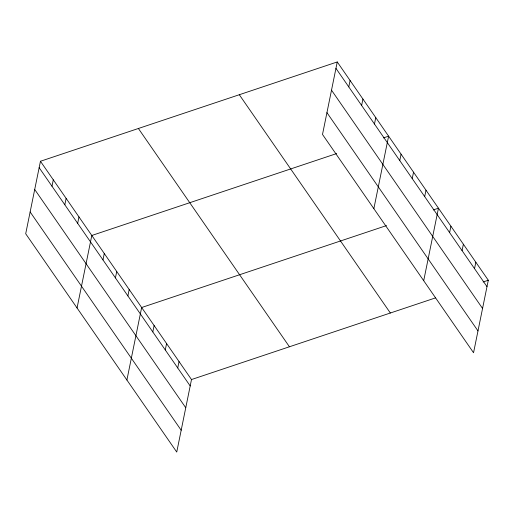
<?xml version="1.0" encoding="UTF-8"?>
<svg xmlns="http://www.w3.org/2000/svg" width="514" height="514" viewBox="0 0 514 514"><rect width="100%" height="100%" fill="white"/><g stroke="black" fill="none" stroke-linecap="round" stroke-linejoin="round"><path stroke-width="0.77" d="M40.452 161.261L25.7 233.761L176.745 452.05L191.497 379.544L40.452 161.261L337.255 61.95L488.3 280.239L473.548 352.739L322.503 134.456L337.255 61.95M51.985 186.222L53.289 179.816M64.822 204.778L66.126 198.372M77.665 223.333L78.97 216.921M77.055 307.976L91.807 235.476L336.67 153.551M102.967 259.891L104.271 253.486M115.425 277.901L116.729 271.495M127.89 295.91L129.194 289.504M126.9 380.013L141.652 307.513L386.515 225.582M152.812 331.928L154.116 325.523M165.27 349.938L166.575 343.525M177.735 367.947L179.039 361.535M348.788 86.917L350.092 80.505M361.625 105.466L362.929 99.061M374.468 124.022L375.766 117.616M373.858 208.671L388.61 136.171L383.412 137.906M399.764 160.586L401.068 154.181M412.228 178.596L413.532 172.184M424.686 196.605L425.99 190.193M423.703 280.708L438.455 208.202L433.257 209.943M449.615 232.624L450.913 226.211M462.073 250.626L463.377 244.221M474.538 268.636L475.835 262.23M191.497 379.544L435.615 297.863M483.109 281.974L488.3 280.239M335.95 68.362L486.996 286.645M331.511 90.175L482.556 308.458M326.936 112.643L477.988 330.926M239.306 94.724L390.357 313.007M138.394 128.487L289.446 346.777M39.148 167.667L190.193 385.956M34.708 189.48L185.76 407.763M30.14 211.954L181.185 430.237"/></g></svg>
